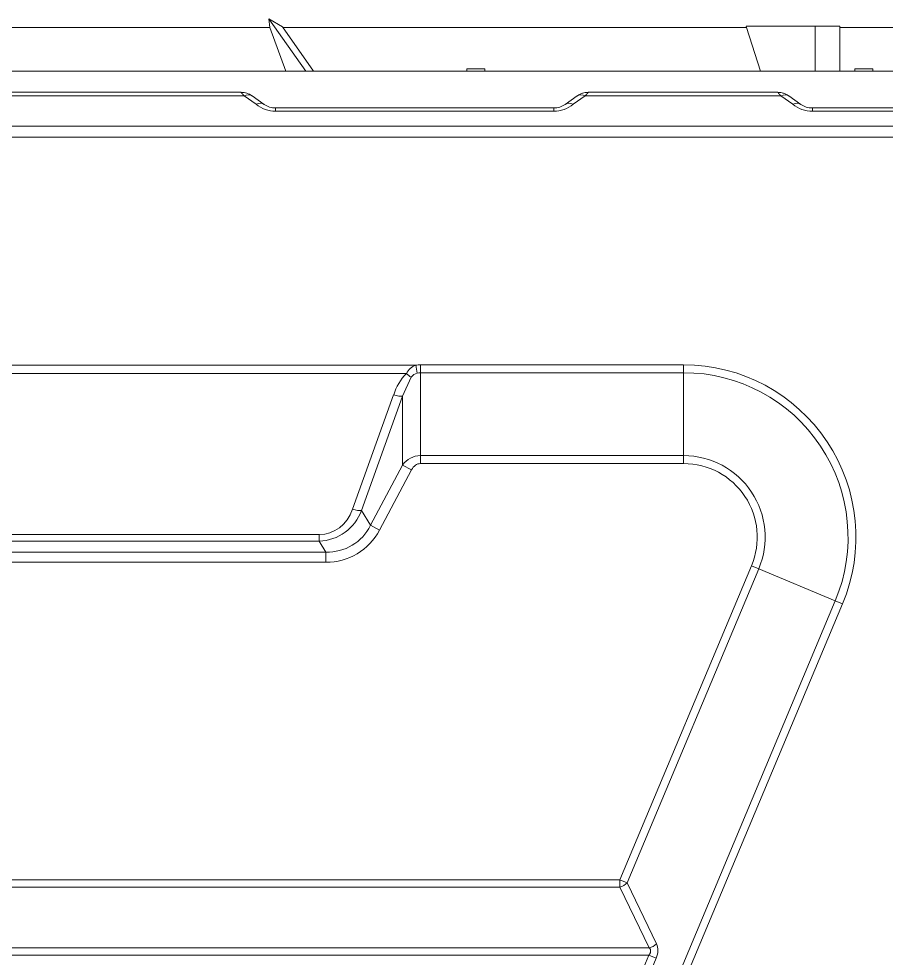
# Model space of a CAD drawing. Header units: millimetres. Extents: x 113490 to 142599, y -20467 to 115.
# Drawn here: x 130106.6 to 130494.5, y -6526.7 to -6106.8 of the extents above; entities that cross this region are included whole.
import ezdxf

# ---------------------------------------------------------------- set-up
doc = ezdxf.new("R2010")
doc.units = ezdxf.units.MM
doc.layers.add('DV1_0', color=7, linetype='Continuous')

msp = doc.modelspace()

# ---------------------------------------------------------------- linework, layer by layer
at = {"layer": 'DV1_0', "color": 7, "linetype": 'Continuous', "lineweight": 15}
for p, q in [((130218.41, -6106.81), (130224.51, -6110.43)), ((130218.41, -6106.81), (130218.9, -6110.72)), ((130234.94, -6130.18), (130218.41, -6106.81)), ((130218.9, -6110.72), (129993.62, -6110.72)), ((130218.9, -6110.72), (130226.1, -6130.18)), ((130238.47, -6130.18), (130224.51, -6110.43)), ((130432.02, -6110.72), (130224.54, -6110.72)), ((130431.96, -6110.18), (130432.02, -6110.72)), ((130431.96, -6110.18), (130462.79, -6110.18)), ((130432.02, -6110.72), (130438.32, -6130.18)), ((130462.79, -6110.18), (130473.81, -6110.18)), ((130462.79, -6110.18), (130462.79, -6130.18)), ((130473.81, -6110.18), (130473.81, -6130.18)), ((130560.42, -6110.72), (130473.81, -6110.72)), ((130603.6, -6130.18), (129609.69, -6130.18)), ((130307, -6129.18), (130315, -6129.18)), ((130307, -6129.18), (130307, -6130.18)), ((130315, -6130.18), (130315, -6129.18)), ((130480.56, -6129.18), (130488.56, -6129.18)), ((130480.56, -6129.18), (130480.56, -6130.18)), ((130488.56, -6130.18), (130488.56, -6129.18)), ((130206.04, -6139.68), (130006.48, -6139.68)), ((130210.95, -6141.28), (130210.71, -6141.11)), ((130216.34, -6145.05), (130210.95, -6141.28)), ((130356.37, -6141.28), (130350.99, -6145.05)), ((130356.61, -6141.11), (130356.37, -6141.28)), ((130446.04, -6139.68), (130361.28, -6139.68)), ((130450.71, -6141.11), (130450.95, -6141.28)), ((130450.95, -6141.28), (130456.34, -6145.05)), ((130345.82, -6146.68), (130221.5, -6146.68)), ((130461.5, -6146.68), (130585.82, -6146.68))]:
    msp.add_line(p, q, dxfattribs=at)
at = {"layer": 'DV1_0', "color": 7, "linetype": 'Continuous', "lineweight": 20}
for p, q in [((130207.37, -6141.22), (130005.15, -6141.22)), ((130212.76, -6144.99), (130207.37, -6141.22)), ((130359.95, -6141.22), (130354.57, -6144.99)), ((130447.37, -6141.22), (130359.95, -6141.22)), ((130447.37, -6141.22), (130452.76, -6144.99)), ((130221.5, -6146.68), (130221.5, -6148.14)), ((130345.82, -6146.68), (130345.82, -6148.14)), ((130461.5, -6148.14), (130461.5, -6146.68)), ((130345.82, -6148.14), (130221.5, -6148.14)), ((130461.5, -6148.14), (130585.82, -6148.14)), ((129548.64, -6154.76), (130663.88, -6154.76)), ((129548.64, -6159.73), (130663.88, -6159.73)), ((129928.38, -6261.68), (130284.14, -6261.68)), ((130284.14, -6261.68), (130284.84, -6265.18)), ((130286.25, -6261.47), (130403.92, -6261.47)), ((130286.25, -6261.47), (130286.25, -6265.01)), ((130286.25, -6302.08), (130286.25, -6265.01)), ((130286.25, -6265.01), (130403.92, -6265.01)), ((130403.92, -6265.01), (130403.92, -6261.47)), ((130403.92, -6302.08), (130403.92, -6265.01)), ((129932.58, -6265.31), (130279.94, -6265.31)), ((130278.26, -6275.5), (130282.04, -6266.97)), ((130255.89, -6326.01), (130274.27, -6274.91)), ((130259.88, -6326.6), (130278.26, -6275.5)), ((130278.26, -6306.3), (130278.26, -6275.5)), ((130286.25, -6305.61), (130286.25, -6302.08)), ((130286.25, -6302.08), (130403.92, -6302.08)), ((130403.92, -6305.61), (130403.92, -6302.08)), ((130263.92, -6333.22), (130278.26, -6306.3)), ((130282.25, -6308.43), (130278.26, -6306.3)), ((130286.25, -6305.61), (130403.92, -6305.61)), ((130267.91, -6335.35), (130282.25, -6308.43)), ((130259.88, -6326.6), (130263.92, -6333.22)), ((130267.91, -6335.35), (130263.92, -6333.22)), ((129971.58, -6337.31), (130240.94, -6337.31)), ((129971.58, -6340.3), (130240.94, -6340.3)), ((130240.94, -6340.3), (130240.94, -6337.31)), ((130240.94, -6340.3), (130243.93, -6345.2)), ((129968.6, -6345.2), (130243.93, -6345.2)), ((130243.93, -6349.73), (130243.93, -6345.2)), ((129968.6, -6349.73), (130243.93, -6349.73)), ((130434.29, -6351.28), (130375.39, -6491.73)), ((130437.55, -6352.64), (130378.65, -6493.1)), ((130434.29, -6351.28), (130437.55, -6352.64)), ((130437.55, -6352.64), (130471.74, -6366.98)), ((130471.74, -6366.98), (130196.93, -7022.32)), ((130475, -6368.35), (130200.19, -7023.69)), ((130471.74, -6366.98), (130475, -6368.35)), ((129837.13, -6491.73), (130375.39, -6491.73)), ((130375.39, -6491.73), (130375.39, -6494.93)), ((130375.39, -6491.73), (130378.65, -6493.1)), ((129837.13, -6494.93), (130375.39, -6494.93)), ((130375.39, -6494.93), (130388.57, -6522.15)), ((130378.65, -6493.1), (130391.83, -6520.32)), ((129823.95, -6522.15), (130388.57, -6522.15)), ((129824.12, -6525.35), (130388.4, -6525.35)), ((130388.4, -6525.35), (130314.44, -6701.73)), ((130388.4, -6525.35), (130391.66, -6526.72)), ((130391.66, -6526.72), (130317.7, -6703.1))]:
    msp.add_line(p, q, dxfattribs=at)
at = {"layer": 'DV1_0', "color": 7, "linetype": 'Continuous', "lineweight": 15}
for centre, radius, start, end in [((130206.83, -6145.14), 5.36, 69.9142, 97.2184), ((130206.04, -6147.99), 8.31, 55, 72.2319), ((130361.28, -6147.99), 8.31, 106.9484, 125), ((130360.48, -6144.96), 5.18, 82.4063, 109.1972), ((130446.84, -6144.96), 5.18, 70.8028, 97.5937), ((130446.04, -6147.99), 8.31, 55, 74.1034), ((130221.5, -6137.68), 9, 235, 270), ((130345.82, -6137.68), 9, 270, 305), ((130461.5, -6137.68), 9, 235, 270)]:
    msp.add_arc(centre, radius, start, end, dxfattribs=at)
at = {"layer": 'DV1_0', "color": 7, "linetype": 'Continuous', "lineweight": 20}
for centre, radius, start, end in [((130221.3, -6135), 13.14, 229.4667, 270.8885), ((130346.03, -6135), 13.14, 269.1115, 310.5333), ((130461.3, -6135), 13.14, 229.4667, 270.8885), ((130287, -6269.23), 8.07, 110.7215, 150.9615), ((130286.25, -6272.17), 10.7, 90.0205, 101.3741), ((130286.25, -6270.77), 5.76, 90.0565, 104.1625), ((130403.92, -6338.54), 77.07, 337.25, 90), ((130403.92, -6338.54), 73.54, 337.25, 90), ((130298.39, -6282.69), 25.34, 136.7081, 162.1283), ((130286.02, -6270.1), 5.06, 103.4595, 141.8119), ((130286.33, -6311.89), 9.82, 90.4762, 145.2659), ((130403.92, -6338.54), 36.46, 337.25, 90), ((130403.92, -6338.54), 32.93, 337.25, 90), ((130240.29, -6319.46), 20.85, 271.7853, 339.9934), ((130244.64, -6323.71), 21.5, 268.1141, 333.7439), ((130244.18, -6322.96), 26.77, 269.4613, 332.436)]:
    msp.add_arc(centre, radius, start, end, dxfattribs=at)
at = {"layer": 'DV1_0', "color": 7, "linetype": 'Continuous', "lineweight": 15}
for centre, major_axis, start_param, end_param in [((130207.37, -6146.39), (3.58, 5.11), 0, 0.82425), ((130359.95, -6146.39), (-3.58, 5.11), 5.458935, 6.283185), ((130447.37, -6146.39), (-3.58, -5.11), 3.141593, 3.965842), ((130212.76, -6150.16), (3.58, 5.11), 0, 0.82425), ((130354.57, -6150.16), (-3.58, 5.11), 5.458935, 6.283185), ((130452.76, -6150.16), (-3.58, -5.11), 3.141593, 3.965842)]:
    msp.add_ellipse(centre, major_axis=major_axis, ratio=0.647809, start_param=start_param, end_param=end_param, dxfattribs=at)
at = {"layer": 'DV1_0', "color": 7, "linetype": 'Continuous', "lineweight": 20}
for centre, major_axis, ratio, start_param, end_param in [((130279.94, -6263.77), (3.48, -3.59), 0.220719, 4.935998, 5.565263), ((130274.27, -6273.37), (4.7, -1.69), 0.292381, 4.817177, 5.822019), ((130286.24, -6312.67), (0.01, 7.05), 0.707954, 0.001094, 0.927445), ((130236.14, -6311.33), (-10.95, 24.71), 0.7344, 2.826953, 3.797155), ((130255.89, -6324.47), (4.7, -1.69), 0.292381, 4.817177, 5.822019), ((130375.39, -6491.73), (-4.5, -2.18), 0.600003, 1.288002, 2.057486), ((130388.57, -6518.95), (-4.5, -2.18), 0.600003, 1.288002, 2.057486), ((130380.82, -6526.72), (10.63, 7.07), 0.664977, 5.497797, 6.192529)]:
    msp.add_ellipse(centre, major_axis=major_axis, ratio=ratio, start_param=start_param, end_param=end_param, dxfattribs=at)
at = {"layer": 'DV1_0', "color": 7, "linetype": 'Continuous', "lineweight": 15}
for points, knots in [([(130206.15, -6139.82), (130206.14, -6139.81), (130206.12, -6139.78), (130206.09, -6139.75), (130206.07, -6139.72), (130206.06, -6139.7), (130206.05, -6139.69), (130206.05, -6139.68), (130206.04, -6139.68), (130206.04, -6139.68), (130206.04, -6139.68)], [0.7509567, 0.7509567, 0.7509567, 0.7509567, 0.7916016, 0.8314503, 0.8682579, 0.9005755, 0.9291212, 0.954231, 0.9772561, 1, 1, 1, 1]), ([(130361.28, -6139.68), (130361.28, -6139.68), (130361.28, -6139.68), (130361.28, -6139.68), (130361.27, -6139.69), (130361.26, -6139.7), (130361.25, -6139.72), (130361.23, -6139.75), (130361.2, -6139.78), (130361.18, -6139.8), (130361.17, -6139.82)], [0, 0, 0, 0, 0.0225374, 0.0454989, 0.0704143, 0.098741, 0.1307988, 0.1673279, 0.2070823, 0.2462765, 0.2462765, 0.2462765, 0.2462765]), ([(130446.04, -6139.68), (130446.04, -6139.68), (130446.04, -6139.68), (130446.05, -6139.68), (130446.05, -6139.69), (130446.06, -6139.7), (130446.07, -6139.72), (130446.09, -6139.75), (130446.12, -6139.78), (130446.14, -6139.8), (130446.15, -6139.82)], [0, 0, 0, 0, 0.0224356, 0.0453537, 0.0705465, 0.0992692, 0.1318335, 0.1687345, 0.2084763, 0.2462763, 0.2462763, 0.2462763, 0.2462763])]:
    msp.add_open_spline(points, degree=3, knots=knots, dxfattribs=at)
at = {"layer": 'DV1_0', "color": 7, "linetype": 'Continuous', "lineweight": 20}
for points, knots in [([(130207.37, -6141.22), (130207.33, -6141.18), (130207.25, -6141.09), (130207.15, -6140.98), (130207.04, -6140.86), (130206.95, -6140.76), (130206.86, -6140.66), (130206.78, -6140.56), (130206.7, -6140.48), (130206.63, -6140.39), (130206.56, -6140.31), (130206.49, -6140.24), (130206.44, -6140.17), (130206.38, -6140.1), (130206.33, -6140.04), (130206.28, -6139.98), (130206.23, -6139.92), (130206.19, -6139.87), (130206.16, -6139.84), (130206.15, -6139.82)], [0, 0, 0, 0, 0.0543588, 0.1067058, 0.1570709, 0.205627, 0.2525109, 0.2978687, 0.3418474, 0.3846002, 0.4262902, 0.467097, 0.5072271, 0.5469309, 0.586537, 0.626506, 0.6676125, 0.7095209, 0.7509567, 0.7509567, 0.7509567, 0.7509567]), ([(130361.17, -6139.82), (130361.17, -6139.82), (130361.16, -6139.83), (130361.13, -6139.87), (130361.09, -6139.92), (130361.05, -6139.98), (130361, -6140.04), (130360.94, -6140.1), (130360.89, -6140.17), (130360.83, -6140.24), (130360.77, -6140.31), (130360.7, -6140.39), (130360.62, -6140.48), (130360.55, -6140.56), (130360.46, -6140.66), (130360.37, -6140.76), (130360.28, -6140.86), (130360.18, -6140.98), (130360.07, -6141.09), (130359.99, -6141.18), (130359.95, -6141.22)], [0.2462765, 0.2462765, 0.2462765, 0.2462765, 0.2478004, 0.2893052, 0.3313103, 0.3725387, 0.4126163, 0.4523132, 0.4921018, 0.5323136, 0.5732018, 0.614975, 0.657814, 0.7018834, 0.7473364, 0.7943251, 0.84298, 0.893508, 0.9458809, 1, 1, 1, 1]), ([(130446.15, -6139.82), (130446.15, -6139.82), (130446.16, -6139.83), (130446.19, -6139.87), (130446.23, -6139.92), (130446.28, -6139.98), (130446.33, -6140.04), (130446.38, -6140.1), (130446.44, -6140.17), (130446.49, -6140.24), (130446.56, -6140.31), (130446.63, -6140.39), (130446.7, -6140.48), (130446.78, -6140.57), (130446.86, -6140.66), (130446.95, -6140.76), (130447.05, -6140.87), (130447.15, -6140.98), (130447.26, -6141.1), (130447.33, -6141.18), (130447.37, -6141.22)], [0.2462763, 0.2462763, 0.2462763, 0.2462763, 0.2491174, 0.2905793, 0.3326019, 0.3737722, 0.4137224, 0.4533359, 0.4930439, 0.5331815, 0.5739972, 0.6156977, 0.6584626, 0.7024547, 0.7478268, 0.7947289, 0.8432919, 0.8937212, 0.9459893, 1, 1, 1, 1]), ([(130388.57, -6522.15), (130388.66, -6522.24), (130388.81, -6522.42), (130388.99, -6522.7), (130389.11, -6522.99), (130389.17, -6523.28), (130389.19, -6523.58), (130389.16, -6523.89), (130389.08, -6524.22), (130388.93, -6524.57), (130388.71, -6524.96), (130388.52, -6525.22), (130388.4, -6525.35)], [0, 0, 0, 0, 0.103754, 0.201399, 0.295256, 0.386511, 0.476484, 0.567069, 0.661122, 0.762305, 0.874482, 1, 1, 1, 1])]:
    msp.add_open_spline(points, degree=3, knots=knots, dxfattribs=at)

doc.saveas('drawing.dxf')
